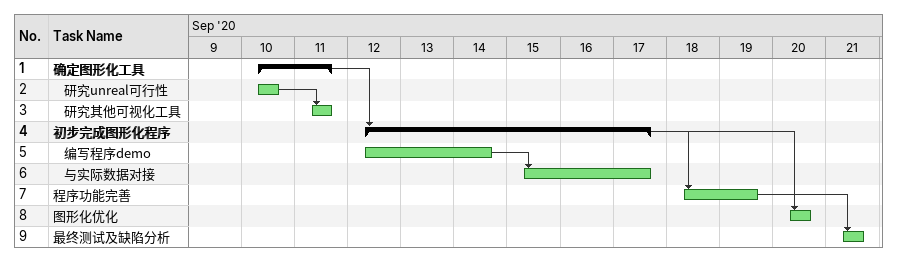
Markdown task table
| ID | Level | Task | Start | Finish | Predecessors |
|---|---|---|---|---|---|
| 1 | 1 | **确定图形化工具** | 2020-09-10 | 2020-09-11 |  |
| 2 | 2 | 研究unreal可行性 | 2020-09-10 | 2020-09-10 |  |
| 3 | 2 | 研究其他可视化工具 | 2020-09-11 | 2020-09-11 | 2 |
| 4 | 1 | **初步完成图形化程序** | 2020-09-12 | 2020-09-17 | 1 |
| 5 | 2 | 编写程序demo | 2020-09-12 | 2020-09-14 |  |
| 6 | 2 | 与实际数据对接 | 2020-09-15 | 2020-09-17 | 5 |
| 7 | 1 | 程序功能完善 | 2020-09-18 | 2020-09-19 | 4 |
| 8 | 1 | 图形化优化 | 2020-09-20 | 2020-09-20 | 4 |
| 9 | 1 | 最终测试及缺陷分析 | 2020-09-21 | 2020-09-21 | 7 |
